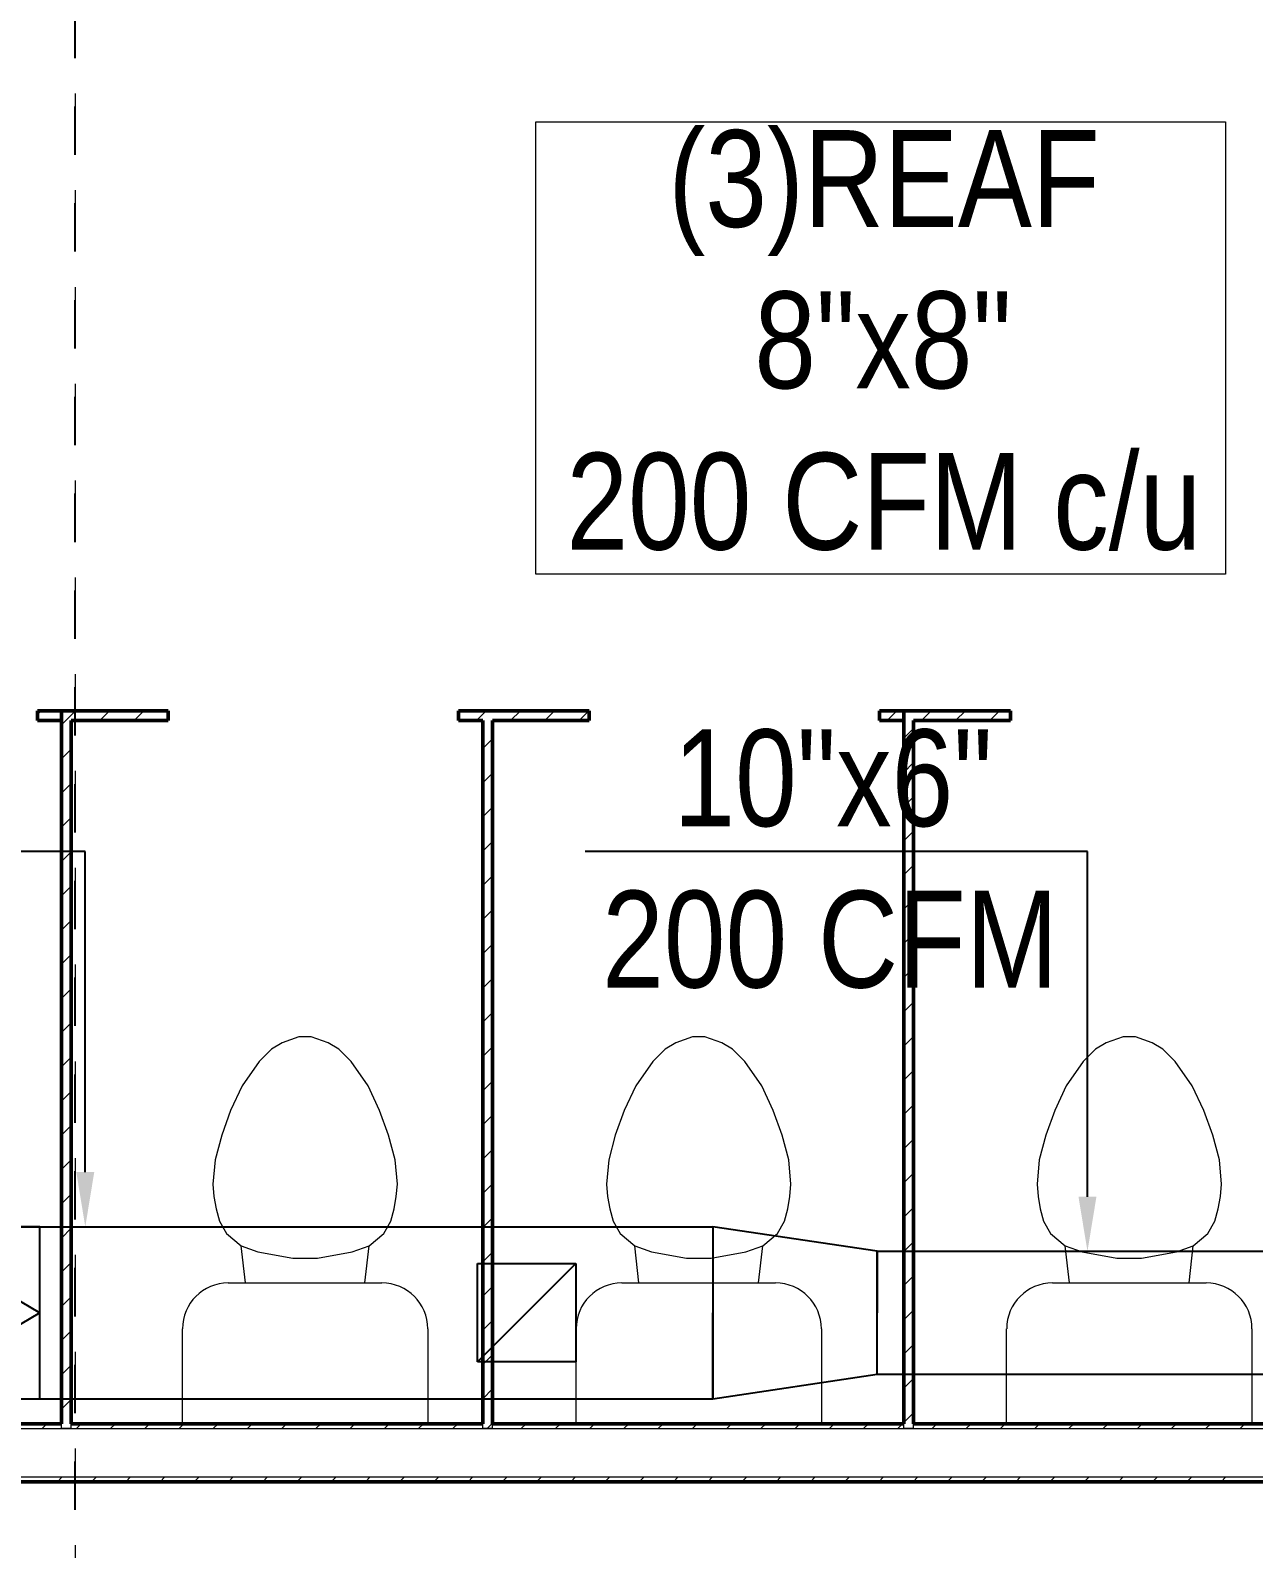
# Model space of a CAD drawing. Header units: inches. Extents: x -3 to 209, y -384 to 20.
# Drawn here: x 151.597 to 154.124, y -185.192 to -182.054 of the extents above; entities that cross this region are included whole.
import ezdxf
from ezdxf import colors
from ezdxf.entities.mleader import LeaderData, LeaderLine
from ezdxf.math import Vec2, Vec3

# ---------------------------------------------------------------- set-up
doc = ezdxf.new("R2010")
doc.units = ezdxf.units.IN
doc.header["$MEASUREMENT"] = 0
for name, pattern in [('Grid Line', [0.022225, 0.0127, -0.003175, 0.003175, -0.003175]), ('Grid Line 1_2_', [0.022225, 0.0127, -0.003175, 0.003175, -0.003175]), ('HIDDEN2', [0.1875, 0.125, -0.0625])]:
    doc.linetypes.add(name, pattern=pattern)
for name, color, linetype in [('A-WALL', 253, 'Continuous'), ('HVAC-Extraccion', 114, 'Continuous'), ('HVAC-Rejillas', 2, 'HIDDEN2')]:
    doc.layers.add(name, color=color, linetype=linetype)
for name, color, linetype, lineweight in [('A-WALL-PATT', 253, 'Continuous', 50), ('HVAC -Textos Extraccion', 2, 'Continuous', 9), ('HVAC -Textos Rejillas', 2, 'Continuous', 9), ('P-SANR-FIXT', 253, 'Continuous', 9), ('S-GRID', 253, 'Continuous', 9)]:
    doc.layers.add(name, color=color, linetype=linetype, lineweight=lineweight)
doc.styles.add('Arial Narrow', font='ARIALN.TTF', dxfattribs={"height": 0.00295})
doc.styles.get("Standard").update_dxf_attribs({"font": 'arial.ttf'})

# ---------------------------------------------------------------- blocks, each defined once
blk = doc.blocks.new('rr')
at = {"linetype": 'ByBlock', "lineweight": -2}
for p, q in [((-0.0127, -0.0127), (0.0127, 0.0127)), ((-0.0127, -0.0127), (-0.0127, 0.0127)), ((-0.0127, 0.0127), (0.0127, 0.0127)), ((0.0127, 0.0127), (0.0127, -0.0127)), ((0.0127, -0.0127), (-0.0127, -0.0127))]:
    blk.add_line(p, q, dxfattribs=at)

msp = doc.modelspace()

# ---------------------------------------------------------------- linework, layer by layer
at = {"layer": 'A-WALL', "lineweight": 50}
for p, q in [((151.6618, -183.4606), (151.6118, -183.4606)), ((151.6118, -183.4606), (151.6118, -183.4806)), ((151.8818, -183.4606), (151.6618, -183.4606)), ((151.6618, -183.4606), (151.6618, -183.4806)), ((151.6618, -183.4806), (151.6618, -183.4606)), ((151.8818, -183.4806), (151.8818, -183.4606)), ((152.7518, -183.4606), (152.4818, -183.4606)), ((152.4818, -183.4606), (152.4818, -183.4806)), ((152.7518, -183.4806), (152.7518, -183.4606)), ((153.4018, -183.4606), (153.3518, -183.4606)), ((153.3518, -183.4606), (153.3518, -183.4806)), ((153.6218, -183.4606), (153.4018, -183.4606)), ((153.4018, -183.4606), (153.4018, -183.4806)), ((153.4018, -183.4806), (153.4018, -183.4606)), ((153.6218, -183.4806), (153.6218, -183.4606)), ((151.6118, -183.4806), (151.6618, -183.4806)), ((151.6618, -183.4806), (151.6618, -184.9336)), ((151.6818, -183.4806), (151.8818, -183.4806)), ((151.6818, -184.9336), (151.6818, -183.4806)), ((152.4818, -183.4806), (152.5318, -183.4806)), ((152.5318, -183.4806), (152.5318, -184.9336)), ((152.5518, -183.4806), (152.7518, -183.4806)), ((152.5518, -184.9336), (152.5518, -183.4806)), ((153.3518, -183.4806), (153.4018, -183.4806)), ((153.4018, -183.4806), (153.4018, -184.9336)), ((153.4218, -183.4806), (153.6218, -183.4806)), ((153.4218, -184.9336), (153.4218, -183.4806)), ((151.6618, -184.9336), (150.8118, -184.9336)), ((152.5318, -184.9336), (151.6818, -184.9336)), ((153.4018, -184.9336), (152.5518, -184.9336)), ((154.2718, -184.9336), (153.4218, -184.9336)), ((148.2018, -185.0536), (155.1462, -185.0536))]:
    msp.add_line(p, q, dxfattribs=at)
at = {"layer": 'A-WALL', "lineweight": 18}
for p, q in [((151.6618, -184.9436), (151.6618, -184.9336)), ((151.6818, -184.9436), (151.6818, -184.9336)), ((152.5318, -184.9436), (152.5318, -184.9336)), ((152.5518, -184.9436), (152.5518, -184.9336)), ((153.4018, -184.9436), (153.4018, -184.9336)), ((153.4218, -184.9436), (153.4218, -184.9336)), ((150.8118, -184.9436), (151.6618, -184.9436)), ((151.6618, -184.9436), (151.6818, -184.9436)), ((151.6818, -184.9436), (151.6618, -184.9436)), ((151.6818, -184.9436), (152.5318, -184.9436)), ((152.5318, -184.9436), (152.5518, -184.9436)), ((152.5518, -184.9436), (152.5318, -184.9436)), ((152.5518, -184.9436), (153.4018, -184.9436)), ((153.4218, -184.9436), (153.4018, -184.9436)), ((153.4018, -184.9436), (153.4218, -184.9436)), ((153.4218, -184.9436), (154.2718, -184.9436)), ((148.2118, -185.0436), (155.1462, -185.0436))]:
    msp.add_line(p, q, dxfattribs=at)
at = {"layer": 'A-WALL-PATT', "linetype": 'Continuous', "lineweight": 9}
for p, q in [((151.6118, -183.4684), (151.6196, -183.4606)), ((151.6703, -183.4806), (151.6903, -183.4606)), ((151.741, -183.4806), (151.761, -183.4606)), ((151.8117, -183.4806), (151.8317, -183.4606)), ((152.5188, -183.4806), (152.5388, -183.4606)), ((152.5895, -183.4806), (152.6095, -183.4606)), ((152.6602, -183.4806), (152.6802, -183.4606)), ((152.731, -183.4806), (152.751, -183.4606)), ((153.3674, -183.4806), (153.3874, -183.4606)), ((153.4381, -183.4806), (153.4581, -183.4606)), ((153.5088, -183.4806), (153.5288, -183.4606)), ((153.5795, -183.4806), (153.5995, -183.4606)), ((151.6618, -183.4891), (151.6703, -183.4806)), ((153.4018, -183.5169), (153.4218, -183.4969)), ((152.5318, -183.5383), (152.5518, -183.5183)), ((151.6618, -183.5598), (151.6818, -183.5398)), ((152.5318, -183.609), (152.5518, -183.589)), ((153.4018, -183.5876), (153.4218, -183.5676)), ((151.6618, -183.6305), (151.6818, -183.6105)), ((153.4018, -183.6583), (153.4218, -183.6383)), ((151.6618, -183.7012), (151.6818, -183.6812)), ((152.5318, -183.6798), (152.5518, -183.6598)), ((153.4018, -183.729), (153.4218, -183.709)), ((152.5318, -183.7505), (152.5518, -183.7305)), ((151.6618, -183.7719), (151.6818, -183.7519)), ((153.4018, -183.7997), (153.4218, -183.7797)), ((152.5318, -183.8212), (152.5518, -183.8012)), ((151.6618, -183.8426), (151.6818, -183.8226)), ((152.5318, -183.8919), (152.5518, -183.8719)), ((153.4018, -183.8704), (153.4218, -183.8504)), ((151.6618, -183.9134), (151.6818, -183.8934)), ((153.4018, -183.9411), (153.4218, -183.9211)), ((151.6618, -183.9841), (151.6818, -183.9641)), ((152.5318, -183.9626), (152.5518, -183.9426)), ((153.4018, -184.0118), (153.4218, -183.9918)), ((152.5318, -184.0333), (152.5518, -184.0133)), ((151.6618, -184.0548), (151.6818, -184.0348)), ((152.5318, -184.104), (152.5518, -184.084)), ((153.4018, -184.0825), (153.4218, -184.0625)), ((151.6618, -184.1255), (151.6818, -184.1055)), ((152.5318, -184.1747), (152.5518, -184.1547)), ((153.4018, -184.1533), (153.4218, -184.1333)), ((151.6618, -184.1962), (151.6818, -184.1762)), ((153.4018, -184.224), (153.4218, -184.204)), ((151.6618, -184.2669), (151.6818, -184.2469)), ((152.5318, -184.2454), (152.5518, -184.2254)), ((153.4018, -184.2947), (153.4218, -184.2747)), ((152.5318, -184.3162), (152.5518, -184.2962)), ((151.6618, -184.3376), (151.6818, -184.3176)), ((152.5318, -184.3869), (152.5518, -184.3669)), ((153.4018, -184.3654), (153.4218, -184.3454)), ((151.6618, -184.4083), (151.6818, -184.3883)), ((152.5318, -184.4576), (152.5518, -184.4376)), ((153.4018, -184.4361), (153.4218, -184.4161)), ((151.6618, -184.479), (151.6818, -184.459)), ((153.4018, -184.5068), (153.4218, -184.4868)), ((151.6618, -184.5498), (151.6818, -184.5298)), ((152.5318, -184.5283), (152.5518, -184.5083)), ((153.4018, -184.5775), (153.4218, -184.5575)), ((152.5318, -184.599), (152.5518, -184.579)), ((151.6618, -184.6205), (151.6818, -184.6005)), ((152.5318, -184.6697), (152.5518, -184.6497)), ((153.4018, -184.6482), (153.4218, -184.6282)), ((151.6618, -184.6912), (151.6818, -184.6712)), ((152.5318, -184.7404), (152.5518, -184.7204)), ((153.4018, -184.7189), (153.4218, -184.6989)), ((151.6618, -184.7619), (151.6818, -184.7419)), ((153.4018, -184.7897), (153.4218, -184.7697)), ((151.6618, -184.8326), (151.6818, -184.8126)), ((152.5318, -184.8111), (152.5518, -184.7911)), ((153.4018, -184.8604), (153.4218, -184.8404)), ((152.5318, -184.8818), (152.5518, -184.8618)), ((151.6618, -184.9033), (151.6818, -184.8833)), ((151.6216, -184.9436), (151.6316, -184.9336)), ((151.6923, -184.9436), (151.7023, -184.9336)), ((151.763, -184.9436), (151.773, -184.9336)), ((151.8337, -184.9436), (151.8437, -184.9336)), ((151.9044, -184.9436), (151.9144, -184.9336)), ((151.9751, -184.9436), (151.9851, -184.9336)), ((152.0458, -184.9436), (152.0558, -184.9336)), ((152.1165, -184.9436), (152.1265, -184.9336)), ((152.1872, -184.9436), (152.1972, -184.9336)), ((152.2579, -184.9436), (152.2679, -184.9336)), ((152.3287, -184.9436), (152.3387, -184.9336)), ((152.3994, -184.9436), (152.4094, -184.9336)), ((152.4701, -184.9436), (152.4801, -184.9336)), ((152.5408, -184.9436), (152.5518, -184.9325)), ((152.6115, -184.9436), (152.6215, -184.9336)), ((152.6822, -184.9436), (152.6922, -184.9336)), ((152.7529, -184.9436), (152.7629, -184.9336)), ((152.8236, -184.9436), (152.8336, -184.9336)), ((152.8943, -184.9436), (152.9043, -184.9336)), ((152.9651, -184.9436), (152.9751, -184.9336)), ((153.0358, -184.9436), (153.0458, -184.9336)), ((153.1065, -184.9436), (153.1165, -184.9336)), ((153.1772, -184.9436), (153.1872, -184.9336)), ((153.2479, -184.9436), (153.2579, -184.9336)), ((153.3186, -184.9436), (153.3286, -184.9336)), ((153.3893, -184.9436), (153.3993, -184.9336)), ((153.4018, -184.9311), (153.4218, -184.9111)), ((153.46, -184.9436), (153.47, -184.9336)), ((153.5307, -184.9436), (153.5407, -184.9336)), ((153.6014, -184.9436), (153.6114, -184.9336)), ((153.6722, -184.9436), (153.6822, -184.9336)), ((153.7429, -184.9436), (153.7529, -184.9336)), ((153.8136, -184.9436), (153.8236, -184.9336)), ((153.8843, -184.9436), (153.8943, -184.9336)), ((153.955, -184.9436), (153.965, -184.9336)), ((154.0257, -184.9436), (154.0357, -184.9336)), ((154.0964, -184.9436), (154.1064, -184.9336)), ((151.653, -185.0536), (151.663, -185.0436)), ((151.7237, -185.0536), (151.7337, -185.0436)), ((151.7944, -185.0536), (151.8044, -185.0436)), ((151.8651, -185.0536), (151.8751, -185.0436)), ((151.9358, -185.0536), (151.9458, -185.0436)), ((152.0065, -185.0536), (152.0165, -185.0436)), ((152.0772, -185.0536), (152.0872, -185.0436)), ((152.1479, -185.0536), (152.1579, -185.0436)), ((152.2187, -185.0536), (152.2287, -185.0436)), ((152.2894, -185.0536), (152.2994, -185.0436)), ((152.3601, -185.0536), (152.3701, -185.0436)), ((152.4308, -185.0536), (152.4408, -185.0436)), ((152.5015, -185.0536), (152.5115, -185.0436)), ((152.5722, -185.0536), (152.5822, -185.0436)), ((152.6429, -185.0536), (152.6529, -185.0436)), ((152.7136, -185.0536), (152.7236, -185.0436)), ((152.7843, -185.0536), (152.7943, -185.0436)), ((152.8551, -185.0536), (152.8651, -185.0436)), ((152.9258, -185.0536), (152.9358, -185.0436)), ((152.9965, -185.0536), (153.0065, -185.0436)), ((153.0672, -185.0536), (153.0772, -185.0436)), ((153.1379, -185.0536), (153.1479, -185.0436)), ((153.2086, -185.0536), (153.2186, -185.0436)), ((153.2793, -185.0536), (153.2893, -185.0436)), ((153.35, -185.0536), (153.36, -185.0436)), ((153.4207, -185.0536), (153.4307, -185.0436)), ((153.4914, -185.0536), (153.5014, -185.0436)), ((153.5622, -185.0536), (153.5722, -185.0436)), ((153.6329, -185.0536), (153.6429, -185.0436)), ((153.7036, -185.0536), (153.7136, -185.0436)), ((153.7743, -185.0536), (153.7843, -185.0436)), ((153.845, -185.0536), (153.855, -185.0436)), ((153.9157, -185.0536), (153.9257, -185.0436)), ((153.9864, -185.0536), (153.9964, -185.0436)), ((154.0571, -185.0536), (154.0671, -185.0436))]:
    msp.add_line(p, q, dxfattribs=at)
at = {"layer": 'HVAC -Textos Rejillas'}
msp.add_lwpolyline([(154.0666, -183.1782), (152.6418, -183.1782), (152.6418, -182.2437), (154.0666, -182.2437)], close=True, dxfattribs=at)
at = {"layer": 'HVAC-Extraccion'}
for p, q in [((149.6486, -184.5265), (153.007, -184.5265)), ((153.007, -184.5265), (153.007, -184.7043)), ((153.3467, -184.5773), (153.3467, -184.7043)), ((153.3467, -184.5773), (154.5392, -184.5773)), ((153.007, -184.8821), (153.007, -184.7043)), ((153.3467, -184.8313), (153.3467, -184.7043)), ((153.3467, -184.8313), (154.5392, -184.8313)), ((149.6486, -184.8821), (153.007, -184.8821))]:
    msp.add_line(p, q, dxfattribs=at)
msp.add_lwpolyline([(151.3165, -184.5265), (151.3165, -184.8821), (151.6165, -184.8821), (151.6165, -184.5265), (151.3165, -184.5265), (151.6165, -184.7043), (151.3165, -184.8821)], dxfattribs=at)
msp.add_lwpolyline([(153.3467, -184.5773), (153.007, -184.5265), (153.007, -184.8821), (153.3467, -184.8313)], close=True, dxfattribs=at)
at = {"layer": 'P-SANR-FIXT'}
for p, q in [((152.1173, -184.1468), (152.0953, -184.1595)), ((152.1522, -184.1341), (152.1173, -184.1468)), ((152.1776, -184.1341), (152.1522, -184.1341)), ((152.2125, -184.1468), (152.1776, -184.1341)), ((152.2345, -184.1595), (152.2125, -184.1468)), ((152.9305, -184.1468), (152.9085, -184.1595)), ((152.9654, -184.1341), (152.9305, -184.1468)), ((152.9908, -184.1341), (152.9654, -184.1341)), ((153.0257, -184.1468), (152.9908, -184.1341)), ((153.0477, -184.1595), (153.0257, -184.1468)), ((153.8199, -184.1468), (153.7979, -184.1595)), ((153.8548, -184.1341), (153.8199, -184.1468)), ((153.8802, -184.1341), (153.8548, -184.1341)), ((153.9151, -184.1468), (153.8802, -184.1341)), ((153.9371, -184.1595), (153.9151, -184.1468)), ((152.0699, -184.1849), (152.0347, -184.2357)), ((152.0953, -184.1595), (152.0699, -184.1849)), ((152.2599, -184.1849), (152.2345, -184.1595)), ((152.2951, -184.2357), (152.2599, -184.1849)), ((152.8831, -184.1849), (152.8479, -184.2357)), ((152.9085, -184.1595), (152.8831, -184.1849)), ((153.0731, -184.1849), (153.0477, -184.1595)), ((153.1083, -184.2357), (153.0731, -184.1849)), ((153.7725, -184.1849), (153.7373, -184.2357)), ((153.7979, -184.1595), (153.7725, -184.1849)), ((153.9625, -184.1849), (153.9371, -184.1595)), ((153.9977, -184.2357), (153.9625, -184.1849)), ((152.0347, -184.2357), (152.011, -184.2865)), ((152.3188, -184.2865), (152.2951, -184.2357)), ((152.8479, -184.2357), (152.8242, -184.2865)), ((153.132, -184.2865), (153.1083, -184.2357)), ((153.7373, -184.2357), (153.7136, -184.2865)), ((154.0214, -184.2865), (153.9977, -184.2357)), ((152.011, -184.2865), (151.9925, -184.3373)), ((152.3373, -184.3373), (152.3188, -184.2865)), ((152.8242, -184.2865), (152.8057, -184.3373)), ((153.1505, -184.3373), (153.132, -184.2865)), ((153.7136, -184.2865), (153.6951, -184.3373)), ((154.0399, -184.3373), (154.0214, -184.2865)), ((151.9925, -184.3373), (151.9788, -184.3883)), ((152.351, -184.3883), (152.3373, -184.3373)), ((152.8057, -184.3373), (152.792, -184.3883)), ((153.1642, -184.3883), (153.1505, -184.3373)), ((153.6951, -184.3373), (153.6814, -184.3883)), ((154.0536, -184.3883), (154.0399, -184.3373)), ((151.9788, -184.3883), (151.9744, -184.4389)), ((152.3554, -184.4389), (152.351, -184.3883)), ((152.792, -184.3883), (152.7876, -184.4389)), ((153.1686, -184.4389), (153.1642, -184.3883)), ((153.6814, -184.3883), (153.677, -184.4389)), ((154.058, -184.4389), (154.0536, -184.3883)), ((151.9744, -184.4389), (151.9766, -184.4642)), ((151.9766, -184.4642), (151.9811, -184.4897)), ((152.3487, -184.4897), (152.3532, -184.4642)), ((152.3532, -184.4642), (152.3554, -184.4389)), ((152.7876, -184.4389), (152.7898, -184.4642)), ((152.7898, -184.4642), (152.7943, -184.4897)), ((153.1619, -184.4897), (153.1664, -184.4642)), ((153.1664, -184.4642), (153.1686, -184.4389)), ((153.677, -184.4389), (153.6792, -184.4642)), ((153.6792, -184.4642), (153.6837, -184.4897)), ((154.0513, -184.4897), (154.0558, -184.4642)), ((154.0558, -184.4642), (154.058, -184.4389)), ((151.9811, -184.4897), (151.9879, -184.5151)), ((152.3419, -184.5151), (152.3487, -184.4897)), ((152.7943, -184.4897), (152.8011, -184.5151)), ((153.1551, -184.5151), (153.1619, -184.4897)), ((153.6837, -184.4897), (153.6905, -184.5151)), ((154.0445, -184.5151), (154.0513, -184.4897)), ((151.9879, -184.5151), (152.0023, -184.5405)), ((152.3275, -184.5405), (152.3419, -184.5151)), ((152.8011, -184.5151), (152.8155, -184.5405)), ((153.1407, -184.5405), (153.1551, -184.5151)), ((153.6905, -184.5151), (153.7049, -184.5405)), ((154.0301, -184.5405), (154.0445, -184.5151)), ((152.0023, -184.5405), (152.0326, -184.5659)), ((152.2972, -184.5659), (152.3275, -184.5405)), ((152.8155, -184.5405), (152.8458, -184.5659)), ((153.1104, -184.5659), (153.1407, -184.5405)), ((153.7049, -184.5405), (153.7352, -184.5659)), ((153.9998, -184.5659), (154.0301, -184.5405)), ((152.0326, -184.5659), (152.0675, -184.5786)), ((152.0414, -184.6427), (152.0326, -184.5659)), ((152.0675, -184.5786), (152.1395, -184.5913)), ((152.1395, -184.5913), (152.1903, -184.5913)), ((152.1903, -184.5913), (152.2623, -184.5786)), ((152.2623, -184.5786), (152.2972, -184.5659)), ((152.2884, -184.6427), (152.2972, -184.5659)), ((152.8458, -184.5659), (152.8807, -184.5786)), ((152.8546, -184.6427), (152.8458, -184.5659)), ((152.8807, -184.5786), (152.9527, -184.5913)), ((152.9527, -184.5913), (153.0035, -184.5913)), ((153.0035, -184.5913), (153.0755, -184.5786)), ((153.0755, -184.5786), (153.1104, -184.5659)), ((153.1016, -184.6427), (153.1104, -184.5659)), ((153.7352, -184.5659), (153.7701, -184.5786)), ((153.744, -184.6427), (153.7352, -184.5659)), ((153.7701, -184.5786), (153.8421, -184.5913)), ((153.8421, -184.5913), (153.8929, -184.5913)), ((153.8929, -184.5913), (153.9649, -184.5786)), ((153.9649, -184.5786), (153.9998, -184.5659)), ((153.991, -184.6427), (153.9998, -184.5659)), ((152.0061, -184.6427), (152.3236, -184.6427)), ((152.8193, -184.6427), (153.1368, -184.6427)), ((153.7088, -184.6427), (154.0263, -184.6427)), ((151.9115, -184.9336), (151.9115, -184.7373)), ((152.4183, -184.7373), (152.4183, -184.9336)), ((152.7247, -184.9336), (152.7247, -184.7373)), ((153.2315, -184.7373), (153.2315, -184.9336)), ((153.6141, -184.9336), (153.6141, -184.7373)), ((154.1209, -184.7373), (154.1209, -184.9336)), ((152.4183, -184.9336), (151.9115, -184.9336)), ((153.2315, -184.9336), (152.7247, -184.9336)), ((154.1209, -184.9336), (153.6141, -184.9336))]:
    msp.add_line(p, q, dxfattribs=at)
for centre, start, end in [((152.0061, -184.7373), 90, 180), ((152.3236, -184.7373), 0, 90), ((152.8193, -184.7373), 90, 180), ((153.1368, -184.7373), 0, 90), ((153.7088, -184.7373), 90, 180), ((154.0263, -184.7373), 0, 90)]:
    msp.add_arc(centre, 0.0946, start, end, dxfattribs=at)
at = {"layer": 'S-GRID', "linetype": 'Grid Line'}
for p, q in [((151.6882, -161.0117), (151.6882, -208.1605)), ((151.6899, -162.7848), (151.6899, -205.1783))]:
    msp.add_line(p, q, dxfattribs=at)
at = {"layer": 'S-GRID', "linetype": 'Grid Line 1_2_'}
msp.add_line((151.6899, -161.0117), (151.6899, -208.1605), dxfattribs=at)
msp.add_line((151.6899, -161.0117), (151.6899, -208.1605), dxfattribs=at)

# ---------------------------------------------------------------- block references
at = {"layer": 'HVAC-Rejillas', "xscale": 8, "yscale": 8, "zscale": 12}
msp.add_blockref('rr', (152.6225, -184.7043), dxfattribs=at)

# ---------------------------------------------------------------- texts
at = {"layer": 'HVAC -Textos Extraccion', "insert": (152.6881, -183.4989), "char_height": 0.2, "width": 1.099514, "attachment_point": 1, "style": 'Arial Narrow'}
msp.add_mtext('\\pi0.23768;10"x6"\\P\\pi0.09048;200 CFM', dxfattribs=at)
at = {"layer": 'HVAC -Textos Rejillas', "insert": (152.5315, -182.2606), "char_height": 0.2, "width": 1.634804, "attachment_point": 1, "style": 'Arial Narrow'}
msp.add_mtext('\\pi0.38391;(3)REAF\\P\\pi0.56133;8"x8"\\P\\pi0.1732;200 CFM c/u', dxfattribs=at)

# ---------------------------------------------------------------- leaders
at = {"layer": 'HVAC -Textos Rejillas'}
ml = msp.add_multileader_mtext('Standard', dxfattribs=at)
ml.set_content('', color=256)
ml.set_leader_properties()
ml.build(insert=Vec2(0, 0))
ml.multileader.update_dxf_attribs({"dogleg_length": 0.36, "arrow_head_size": 0.1128})
ctx = ml.context
ctx.base_point, ctx.char_height, ctx.arrow_head_size, ctx.landing_gap_size, ctx.plane_origin, ctx.plane_x_axis, ctx.plane_y_axis = Vec3(150.6729, -183.7512), 0.1128, 0.1128, 0.0564, Vec3(145.777, -182.9154), Vec3(-1, 0), Vec3(0, -1)
notes = []
notes.append((ctx, [(1, (1, 1, 0), (151.7107, -183.7512), (-1, 0), 1.0378, [(0, [(151.7107, -184.5265)], 0, [])])]))
ctx.mtext.insert, ctx.mtext.text_direction, ctx.mtext.rotation, ctx.mtext.flow_direction = Vec3(150.6165, -183.8076), Vec3(-1, 0), 3.141593, 5
ml = msp.add_multileader_mtext('Standard', dxfattribs=at)
ml.set_content('', color=256)
ml.set_leader_properties()
ml.build(insert=Vec2(0, 0))
ml.multileader.update_dxf_attribs({"dogleg_length": 0.36, "arrow_head_size": 0.1128})
ctx = ml.context
ctx.base_point, ctx.char_height, ctx.arrow_head_size, ctx.landing_gap_size, ctx.plane_origin, ctx.plane_x_axis, ctx.plane_y_axis = Vec3(152.7433, -183.7512), 0.1128, 0.1128, 0.0564, Vec3(147.8474, -182.9154), Vec3(-1, 0), Vec3(0, -1)
notes.append((ctx, [(1, (1, 1, 0), (153.7811, -183.7512), (-1, 0), 1.0378, [(0, [(153.7811, -184.5773)], 0, [])])]))
ctx.mtext.insert, ctx.mtext.text_direction, ctx.mtext.rotation, ctx.mtext.flow_direction = Vec3(152.6869, -183.8076), Vec3(-1, 0), 3.141593, 5
for ctx, leaders in notes:
    for number, flags, end, landing, length, lines in leaders:
        leader = LeaderData()
        leader.index, (leader.has_last_leader_line, leader.has_dogleg_vector, leader.attachment_direction) = number, flags
        leader.last_leader_point, leader.dogleg_vector, leader.dogleg_length = Vec3(end), Vec3(landing), length
        for number, points, colour, breaks in lines:
            line = LeaderLine()
            line.index, line.vertices, line.color, line.breaks = number, Vec3.list(points), colors.encode_raw_color(colour), breaks
            leader.lines.append(line)
        ctx.leaders.append(leader)

doc.saveas('drawing.dxf')
